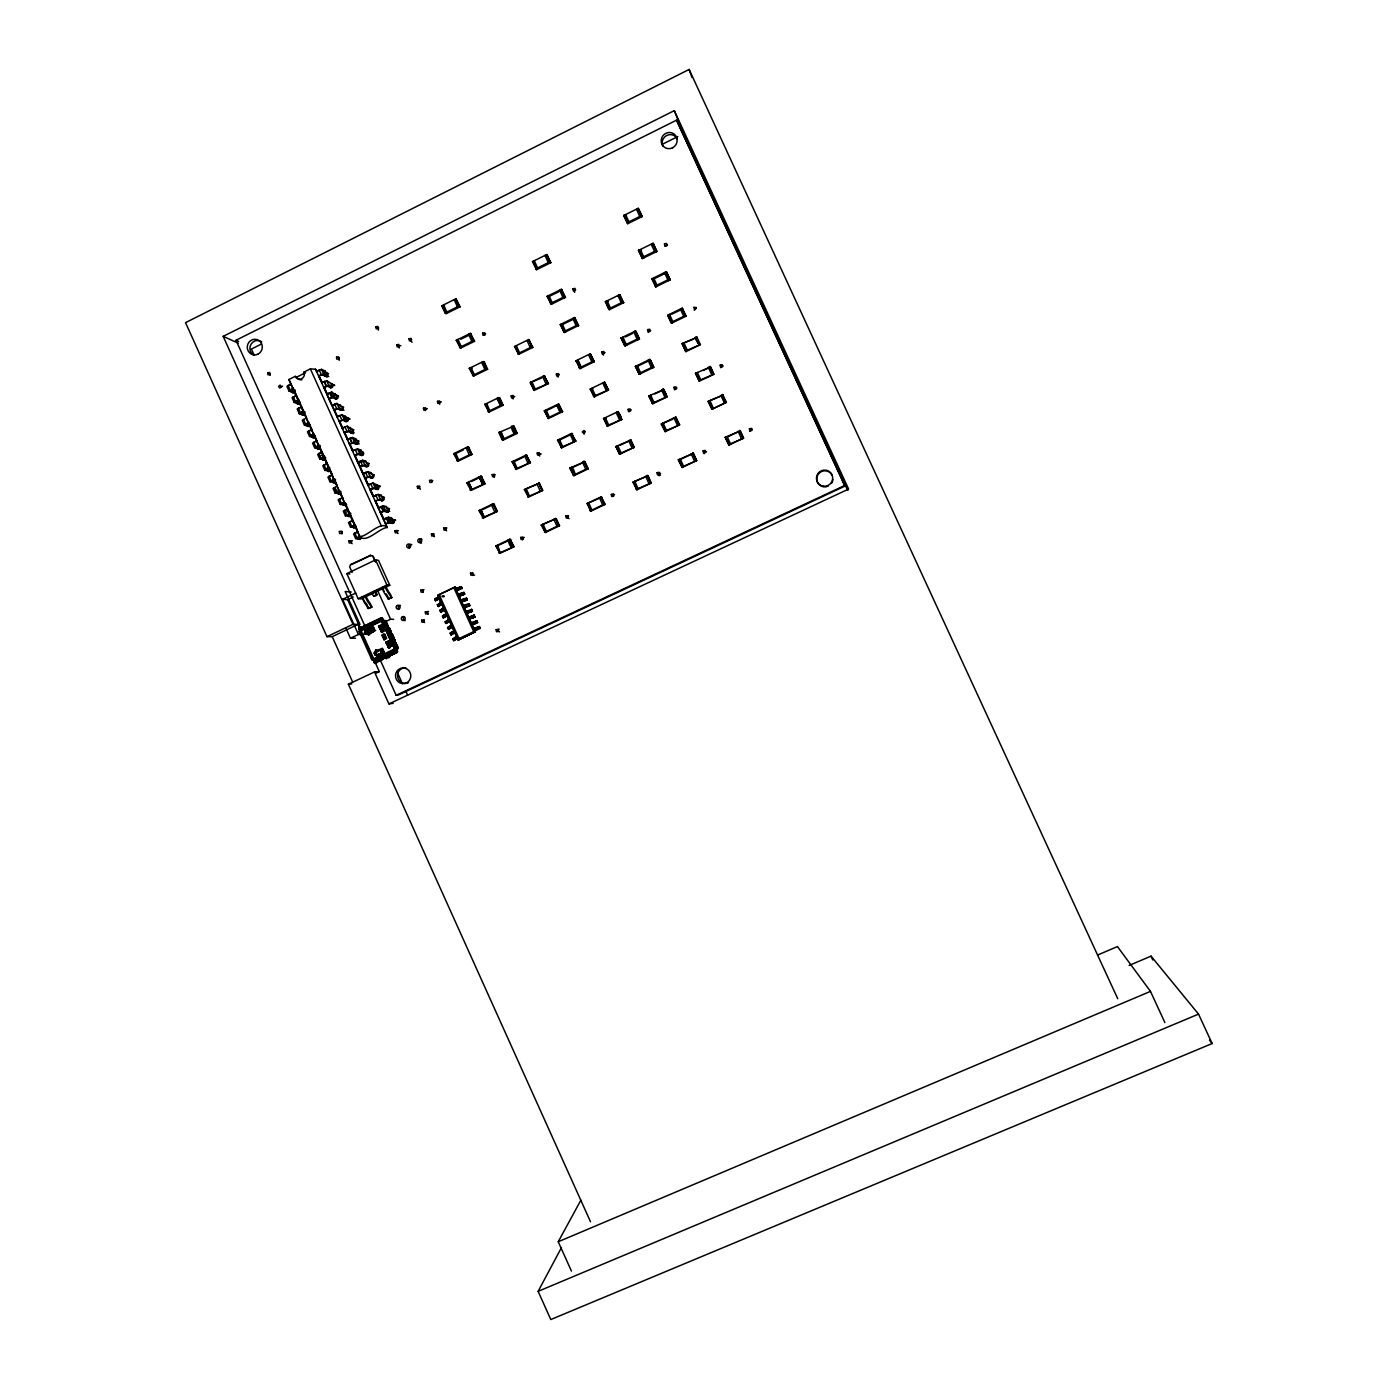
<?xml version="1.0" encoding="UTF-8"?>
<svg xmlns="http://www.w3.org/2000/svg" width="1389" height="1389" viewBox="0 0 1389 1389"><rect width="100%" height="100%" fill="white"/><g stroke="black" fill="none" stroke-linecap="round" stroke-linejoin="round"><path stroke-width="1.5" d="M376.506 662.935L374.075 662.223L375.013 659.827L376.141 663.421L376.193 660.591L375.412 661.529M375.377 660.643L374.422 663.022L375.638 661.164M389.771 655.226L376.923 661.928L375.412 661.668L373.728 658.733L371.367 658.733L373.328 659.063M382.826 657.848L383.659 657.674M382.739 657.483L383.051 659.063L376.923 661.928L383.156 658.334M383.954 625.345C379.423 621.89 384.041 616.212 384.44 622.515M374.943 660.313L371.731 659.532L359.126 631.335L381.263 620.327L384.979 628.002L382.409 629.703L379.892 625.501L378.589 626.109L381.697 632.134L378.589 626.109M383.295 620.952C384.545 617.567 378.016 616.803 381.628 621.126L360.706 630.988L359.595 632.62L361.522 630.849L359.386 626.977L361.956 627.932M374.735 660.782L395.257 651.111L394.563 649.705L372.999 659.619L360.168 630.276M383.451 624.286L384.215 629.095M367.495 629.582C367.356 627.984 364.248 629.721 366.592 629.877M365.706 633.974C368.102 633.141 363.658 633.297 366.661 633.506C372.703 636.7 380.187 622.081 367.095 629.582C353.969 642.603 390.066 623.175 368.849 633.28M376.888 650.677L376.072 652.222L375.742 650.035L377.565 651.684L375.603 650.799L382.513 648.368M382.479 649.184C389.476 656.285 368.901 658.091 375.811 650.677M376.575 654.931L375.047 654.653L377.113 654.549L378.468 656.233L378.607 654.028L379.249 655.868L377.93 656.164L374.891 651.736M385.5 637.603L385.135 638.124M389.632 656.32L388.781 657.639L389.233 656.337M388.625 656.684L389.267 655.504L385.673 657.744M442.188 596.766L443.82 596.471M443.89 596.714L443.473 595.673M396.178 648.698L396.785 650.955L396.403 647.882M374.961 651.771C371.939 654.74 380.378 656.25 377.86 655.469M365.637 631.231L365.099 632.637L366.036 631.196M376.419 660.435L374.249 660.765M374.613 661.563L376.749 660.383M376.923 661.928L383.051 659.063L382.444 657.709L383.086 659.028L377.079 661.841L381.662 659.289M374.127 662.258L375.811 659.792L374.092 659.549L360.775 630.033C363.64 628.852 355.862 627.741 361.105 629.061M396.82 650.625L397.393 652.292L395.934 651.997L375.464 662.605L376.436 661.129M383.989 622.168L384.076 623.296L385.569 621.959M376.87 650.92L375.794 650.677M385.083 620.657L383.59 621.994L384.267 623.887L385.569 623.279C383.156 612.462 392.531 637.325 385.257 622.116M360.845 628.384L359.734 627.741L360.88 630.207L381.367 620.501L381.246 618.695L383.069 619.459M382.253 621.612L381.419 619.268M360.255 629.721C364.335 629.912 356.157 630.155 359.942 626.977L358.987 628.47M270.247 373.901L270.126 375.36M281.359 386.68L280.074 385.1L278.529 386.455L279.814 388.035L282.575 386.125M352.181 572.459L349.681 566.903L350.497 564.594L370.707 555.374L351.261 564.698M484.049 335.148L485.629 333.777M665.157 246.235L667.519 245.089M696.358 308.236L694.708 309.643L693.632 307.282L696.219 307.473L694.309 310.181M365.62 632.898C369.057 637.343 364.647 629.026 365.342 630.45M383.173 619.928L383.885 621.994M436.268 598.208L438.733 596.766L437.674 597.114M358.796 628.262L359.404 626.925M359.352 629.269L360.359 627.134M359.525 629.373L360.584 627.238M359.751 629.477L360.827 627.359M359.109 629.078L361.678 628.401M360.098 629.269L360.949 628.054M361.557 630.849L361.192 628.158M444.81 617.063L446.234 616.178M446.095 616.265L443.247 617.862L442.431 616.056L443.924 615.344M389.406 654.966L388.069 655.591M446.563 620.97L448.3 619.911M370.151 623.366L370.064 624.338M447.848 620.171C445.244 620.952 445.643 625.276 445.296 621.768M373.45 630.953L372.495 631.023L373.085 630.155M382.357 651.563L380.985 651.632L381.767 653.872M447.38 622.758L449.567 621.352M382.409 629.703L382.27 628.193L384.163 628.088L384.44 626.561M442.171 596.089L443.872 596.037M382.201 628.783C387.67 629.686 383.069 621.213 380.117 626.005M448.664 621.977L445.817 623.557M449.151 626.665L450.887 625.623M450.435 625.883L447.588 627.446L448.682 629.252L447.588 627.446M451.251 627.672L448.404 629.234M1129.135 965.442L1151.03 956.136L1198.533 1014.109L1212.146 1043.538L550.791 1319.55L538.133 1291.336L561.364 1247.808M571.435 1271.074L558.239 1241.749L580.845 1200.235M453.127 631.491L450.158 633.141L451.269 634.929L450.158 633.141M452.71 633.853L455.019 632.759L453.96 633.124M456.547 636.77L452.745 638.836L453.838 640.624L452.745 638.836M388.347 626.37L387.027 626.908M456.408 639.079L453.561 640.624M394.806 643.298C397.202 651.701 400.431 648.767 395.483 642.69M376.072 652.222L374.717 653.941L375.638 652.5M374.596 652.136L374.353 653.143M372.981 631.682L371.801 631.752L370.498 629.113M379.075 656.129L378.138 655.903M389.545 657.292L385.326 658.178M365.932 630.12L367.72 634.061M364.734 631.821L364.977 630.814L367.13 634.408M367.911 633.245L366.158 634.078L368.363 634.044M290.787 383.972L286.95 386.42L289.051 391.056L292.801 392.583L294.329 391.837M439.827 605.326L442.119 604.267L453.387 629.148M289.051 391.056L292.871 388.607L290.822 390.396L295.163 392.323M294.399 396.525L296.447 395.518L292.072 397.74L294.155 402.376L297.888 403.834L299.416 403.088L295.944 401.716L297.993 399.945L294.155 402.376M442.397 611.021L443.959 610.309M444.167 614.928L446.182 613.851M298.965 408.401L301.569 406.855L297.177 409.078L299.277 413.714L302.958 415.103L304.504 414.339L301.048 413.037L303.115 411.283L299.277 413.714M375.551 651.441C378.207 657.692 375.047 655.591 375.238 654.219M375.325 655.295L376.367 654.913M306.153 418.002L302.298 420.416L304.399 425.051L308.063 426.371L309.591 425.624L306.17 424.374L308.254 422.638L304.399 425.051M309.209 431.076L311.813 429.531L307.42 431.753L309.521 436.389L313.15 437.639L314.678 436.893L311.292 435.712L313.376 433.993L309.521 436.389M316.935 440.886L312.542 443.091L314.643 447.727L318.237 448.907L319.765 448.161L316.414 447.05L318.515 445.348L314.643 447.727M374.908 652.882L374.995 653.681M473.718 631.63L453.925 587.912L454.863 587.078L475.194 631.96L458.023 640.016L437.726 595.204L454.863 587.078L475.455 631.96L473.718 631.63L458.995 638.541L458.301 640.016L475.351 631.63L458.301 640.016L457.641 638.558M452.727 633.835L454.272 633.106M321.536 452.05L317.664 454.429L319.765 459.064L324.87 459.429L321.536 458.387L323.637 456.703L319.765 459.064M319.435 453.752L322.057 452.224M454.498 637.742L455.592 637.1M325.148 464.586L327.196 463.579L322.786 465.766L324.887 470.42L329.957 470.715L326.658 469.742L328.776 468.076L324.887 470.42M339.35 357.824L339.124 360.376M378.555 327.578L378.329 330.131M411.63 339.506L410.797 340.722L412.099 342.302M330.269 475.923L332.318 474.934L327.926 477.122L330.026 481.775L335.062 481.983L331.797 481.08L333.916 479.448L330.026 481.775M342.18 531.466L341.954 533.984M419.825 486.463L419.009 487.678L420.311 489.275M336.937 486.15L333.047 488.477L335.148 493.13L340.149 493.286L336.919 492.435L339.558 490.942L343.205 498.79M433.906 533.914L433.073 535.13L434.375 536.727M334.818 487.782L337.51 491.949M472.816 572.876L472.59 575.428L474.604 575.063M424.114 619.754L423.28 620.952L424.583 622.55M335.148 493.13L339.038 490.821M660.452 475.073L659.115 475.698L657.761 474.083L659.376 472.711L660.591 473.562M339.94 499.137L342.579 497.661L338.169 499.832L340.288 504.485L345.253 504.572M340.288 504.485L344.177 502.193L342.041 503.79L346.746 504.693M345.08 510.51L347.719 509.034L343.309 511.204L345.41 515.857L350.358 515.875L347.181 515.163L349.334 513.565L345.41 515.857M350.219 521.865L352.858 520.406L348.448 522.577L350.549 527.23L355.462 527.16L352.32 526.535L354.473 524.955L350.549 527.23M357.511 531.692L353.587 533.966L355.688 538.619L359.039 539.227L360.584 538.481L288.895 379.51L295.267 376.367A4.983 4.809 -80.3 0 0 301.639 378.711A4.983 4.809 -80.3 0 0 303.983 372.061L310.355 368.901L315.529 369.214L317.005 371.974M355.358 533.254L358.015 531.796M383.59 621.994L385.812 620.779M355.688 538.619L359.629 536.362L357.459 537.908L360.584 538.481M435.799 598.485L436.875 598.103M436.754 600.204L439.532 598.572L435.521 600.795L434.722 599.006L436.163 598.294M458.995 638.541L439.237 594.857C435.174 595.655 444.879 603.972 437.292 604.684L438.386 606.489L441.32 604.632M439.48 605.812L438.091 606.472M442.119 611.455L440.678 612.167L439.862 610.379L443.595 608.156M370.689 628.679L372.894 631.023M444.706 617.15L443.247 617.862M446.494 621.039L445.018 621.751M359.161 631.11L360.341 630.172M359.23 631.821L360.706 630.988M451.321 627.62L449.567 628.696M396.421 650.139L396.039 647.083M396.768 650.92L395.431 650.503M454.776 640.051L456.807 638.853M438.455 604.128L441.303 602.461M371.731 659.532L372.86 658.907M371.853 659.758L373.294 658.89M372.669 660.209L373.658 659.706M397.671 648.732L395.726 642.673M389.441 643.784L391.542 642.933M443.907 610.344L440.678 612.167M359.404 630.762L361.157 630.05M445.661 614.251L442.431 616.056M381.541 619.303L384.111 621.543M389.788 655.539L397.549 651.545L375.707 661.911M452.849 631.474L451.251 632.637M1117.728 998.708L689.135 69.45L185.553 322.647L326.971 636.666L332.214 636.648L358.015 624.408L361.053 631.127M351.261 592.044L345.167 591.54L360.011 624.46L353.014 624.303L223.178 336.364L674.29 110.651L848.61 489.067L388.92 703.91L374.509 671.946L348.396 684.221L590.499 1221.764M365.029 626.265L235.991 340.253L676.53 120.166L844.963 486.098L398.192 695.056L396.16 695.299L380.152 659.792M261.097 344.229L251.409 349.056L254.065 354.959M662.345 144.265L677.849 136.539M368.137 624.303L373.103 622.029M373.12 623.557L372.512 622.22L382.374 618.261L374.665 622.029M295.267 376.367L296.812 377.044L305.493 372.738L303.983 372.061M623.765 215.469L638.246 208.298L638.836 209.322L642.169 216.562L627.706 223.698L623.765 215.469L627.706 223.698M441.754 305.788L443.126 306.257L446.39 313.41L445.018 312.959L441.754 305.788L455.87 298.809L460.141 306.761L446.06 313.723L442.31 305.649M532.473 261.601L546.762 254.534L550.86 262.643L536.605 269.692L532.473 261.601L533.307 262.486M624.39 216.458L626.196 215.573M442.813 306.552L444.567 305.684M545.703 256.218L547.561 255.437M324.227 373.294L325.755 372.53L325.078 371.019L321.519 369.335L316.466 371.28L319.036 370.498M289.294 385.204L291.325 384.197M323.533 371.766L325.078 371.019M627.081 222.726L641.579 215.573L642.169 216.562M445.018 312.959L459.134 305.979M625.64 214.687L628.974 221.945L628.088 223.369L624.286 215.347L624.772 216.128M639.756 216.458L641.649 216.684L637.864 208.645L638.315 209.426M445.574 312.82L446.893 312.178L443.629 305.007M457.363 306.865L460.141 306.761M328.794 376.645L323.62 373.988L318.567 375.915L322.3 374.856L325.634 376.384L327.162 375.62L326.484 374.11M535.772 268.824L550.061 261.757L550.86 262.643M548.273 262.643L549.697 262.087L546.398 254.864L550.322 262.764M334.68 385.534L326.658 380.708L321.606 382.635L325.339 381.576M332.266 386.923L328.759 385.343L323.706 387.288L327.439 386.211L330.738 387.67L332.266 386.923L331.589 385.395M387.045 626.109L388.017 625.501L386.663 626.109M335.964 395.101L331.797 392.045L326.745 394.007L332.127 405.449M327.266 394.216L330.478 392.913L332.579 397.549L335.843 398.956L337.371 398.192L336.694 396.681M335.287 393.573L333.742 394.337L334.436 395.848M337.371 398.192L333.898 396.698L328.846 398.643L337.405 416.44M329.367 398.869L332.579 397.549M302.281 413.575L303.809 412.828M456.234 340.305L470.367 333.36L474.621 341.243L460.523 348.17L456.234 340.305L457.589 340.704M638.523 250.402L653.038 243.266L653.594 244.204L656.928 251.461L642.447 258.562L638.523 250.402L642.447 258.562M470.802 334.211L468.597 334.228L471.878 341.416M547.092 296.343L561.416 289.294L565.479 297.333L551.19 304.347L547.092 296.343L547.908 297.142M651.788 245.089L653.594 244.204M460.783 339.263L471.357 334.072M548.256 296.829L558.621 291.881M562.18 290.11L560.392 290.995M341.086 406.387L336.937 403.4L331.884 405.362L335.6 404.268M338.847 405.623L340.392 404.859M641.857 257.66L656.372 250.541L656.928 251.461M459.516 347.493L473.649 340.548M550.391 303.566L564.715 296.534L565.479 297.333M653.09 244.325L656.424 251.583L655.122 252.347M344.003 410.276L339.038 408.053L333.985 410.015L337.701 408.904L340.947 410.241L342.475 409.477L341.798 407.967L340.253 408.713L340.947 410.241M552.978 303.462L550.929 303.427L547.631 296.204M563.691 298.201L564.958 297.454L561.052 289.607L564.351 296.829M308.914 424.096L307.368 424.86L308.063 426.371M349.889 419.165L342.059 414.755L337.023 416.735L340.739 415.606M343.951 416.908L345.496 416.144M347.597 420.78L344.177 419.409L339.124 421.388L342.84 420.259L346.052 421.527L347.597 420.78L346.903 419.252M344.646 418.419L346.191 417.672M351.295 428.958L347.215 426.128L342.163 428.107L344.715 427.291M623.713 302.68L623.071 301.899L608.642 308.948L605.326 301.691L619.754 294.642L623.713 302.68L609.302 309.73L606.819 304.295M651.806 278.79L666.321 271.688L666.859 272.557L670.192 279.814L655.695 286.898L651.806 278.79L652.361 279.64L665.053 273.442M487.608 369.266L486.324 368.936L483.059 361.73L484.344 362.095L487.608 369.266L473.493 376.159L469.239 368.363L483.389 361.453L487.07 369.422M609.302 309.73L605.847 301.569L607.115 300.823L610.448 308.063M514.486 346.503L528.723 339.541L532.855 347.424L518.635 354.369L514.486 346.503L515.371 347.181M560.236 324.557L574.56 317.543L578.605 325.512L564.299 332.509L560.236 324.557L561 325.286M607.722 301.517L605.847 301.569M619.754 294.642L618.522 296.239L620.379 295.44M349.073 428.194L350.601 427.447M470.229 368.988L472 368.137M484.344 362.095L482.573 362.963M607.792 301.604L605.326 301.691M527.698 341.017L529.574 340.236M562.788 324.418L575.306 318.307M354.143 432.691L349.316 430.781L344.264 432.76L347.979 431.614L351.157 432.812L352.702 432.066L352.007 430.538M395.171 644.097L396.143 643.506L394.528 644.097M396.976 648.09C399.91 646.371 393.608 649.722 394.389 646.302L395.691 645.694L398.313 648.298M390.969 654.202L395.657 651.91M452.154 634.391L450.974 634.929M655.139 286.065L669.672 278.963L670.192 279.814M472.52 375.551L486.671 368.641M667.849 279.849L669.272 279.276L668.387 280.7M517.767 353.709L532.022 346.746L532.855 347.424M563.535 331.78L577.876 324.783L578.605 325.512M576.088 325.668L578.084 325.651L576.817 326.398M562.111 323.759L565.41 330.999L564.073 331.658L566.087 331.641M354.855 441.007L356.4 440.261L355.723 438.733L352.355 437.5L347.302 439.48L351.018 438.334M321.241 455.557L322.786 454.811M354.178 439.497L355.723 438.733M359.213 443.907L354.455 442.153L349.42 444.133L353.119 442.987L356.261 444.115L357.806 443.369L357.129 441.841L355.584 442.587L356.261 444.115M359.786 453.3A1.997 1.945 -82.4 0 0 362.216 455.401A1.997 1.945 -82.4 0 0 363.31 452.31A1.997 1.945 -82.4 0 0 360.133 452.328L361.522 451.564L360.827 450.036L357.494 448.873L352.459 450.852L356.157 449.706M359.282 450.783L360.827 450.036M327.023 468.353L328.551 467.607M362.928 454.672L359.595 453.526L354.56 455.523L358.258 454.359L361.383 455.418L362.928 454.672L362.234 453.144M365.949 461.339L362.633 460.245L357.598 462.242L365.949 461.339L366.627 462.867M621.091 338.031L635.554 330.999L636.145 331.728L639.478 338.968L625.05 345.965L621.091 338.031L625.05 345.965M686.044 316.206L682.207 308.15L667.658 315.216L670.991 322.508L685.558 315.442L686.044 316.206L671.512 323.255L668.161 315.095L671.911 322.942M503.148 405.241L501.898 404.963L498.616 397.775L499.884 398.053L503.148 405.241L488.997 412.099L484.778 404.373L498.964 397.497L502.61 405.397M544.019 375.968L548.464 383.503L534.227 390.413L530.094 382.617L544.366 375.69L547.943 383.659L544.019 375.968L542.682 376.61L545.877 383.781M626.838 345.097L624.946 345.149L621.612 337.892L622.966 337.232L626.231 344.403M637.673 339.854L638.957 339.107L635.172 331.294L633.749 331.884L637.065 339.142M534.227 390.413L530.65 382.461L531.97 381.819L535.182 388.972M486.081 404.65L489.345 411.821L485.334 404.216L487.4 404.008M499.328 398.209L498.009 398.851L499.884 398.053M575.931 360.775L590.29 353.796L594.301 361.696L579.96 368.658L575.931 360.775L576.661 361.435M621.734 338.725L623.453 337.77M625.328 336.989L632.551 333.482M636.145 331.728L634.339 332.596M668.178 315.98L669.932 315.025M671.807 314.227L682.693 308.931M484.778 404.373L487.504 404.06M543.307 377.096L544.644 376.436M541.623 378.034L530.65 382.461M543.394 377.166L545.183 376.297M368.033 465.975L364.751 464.898L359.716 466.912L363.414 465.732L366.488 466.721L368.033 465.975L367.356 464.447M488.06 411.578L502.245 404.685M624.425 345.288L638.871 338.274L639.478 338.968M533.393 389.823L548.464 383.503M579.23 368.016L593.607 361.053L594.301 361.696M581.106 367.217L577.72 359.907L581.106 367.217L580.342 368.363L577.859 362.946M591.297 356.417L593.78 361.852L591.888 361.991L588.571 354.751M371.748 474.17L371.054 472.659L367.79 471.618L363.241 473.788M369.509 473.406L371.054 472.659M373.155 477.295L369.891 476.288L364.856 478.302L368.554 477.104L371.61 478.042L373.155 477.295L372.46 475.767M376.714 661.025L381.159 658.976M380.378 486.515L372.947 483.007L367.911 485.021L371.592 483.823M375.325 486.237L376.87 485.49M378.277 488.598L375.047 487.678L370.012 489.692L373.71 488.494L376.732 489.345L378.277 488.598L377.582 487.088M453.665 453.682L467.763 446.859L472 454.481L457.936 461.27L453.665 453.682L454.672 454.099M635.415 366.401L649.896 359.386L653.785 367.304L639.322 374.283L635.415 366.401L639.322 374.283M696.618 336.624L700.421 344.611L685.871 351.643L682.051 343.673L697.087 337.336C690.871 333.777 706.376 355.914 694.847 337.579M466.878 448.109L468.197 447.466M503.408 439.914L502.158 439.705L498.877 432.5L513.965 426.145L517.246 433.333L503.078 440.174M641.128 373.415L639.253 373.519L635.936 366.245L637.291 365.585L640.537 372.79M456.425 453.248L463.475 449.845M466.982 448.143L468.753 447.293L472 454.481M544.28 410.814L558.569 403.921L562.632 411.682L548.377 418.558L544.28 410.814L545.078 411.352M686.27 351.348L682.555 343.534L684.36 343.5M590.169 389.076L604.562 382.114L608.538 389.962L594.179 396.889L590.169 389.076L592.599 388.729M637.811 366.158L650.451 360.046L653.785 367.304M682.051 343.673L693.441 339.107M498.877 432.5L501.568 432.135L499.432 432.344L502.714 439.549L504.033 438.907L500.752 431.701L504.033 438.907M513.965 426.145L512.194 426.996L513.426 426.301L516.014 433.125L517.246 433.333M546.867 410.484L557.475 405.258M590.881 389.649L592.669 388.781M381.992 496.828L381.315 495.3L378.103 494.415L373.068 496.446L375.603 495.578M346.729 511.985L348.274 511.239M379.77 496.047L381.315 495.3M456.912 460.853L471.027 454.047M685.385 350.966L700.421 344.611M502.158 439.705L516.361 432.847M638.732 373.658L653.229 366.661M685.906 350.809L687.26 350.15L683.926 342.875M383.399 499.936L380.204 499.085L375.186 501.116L378.867 499.884L381.853 500.682L383.399 499.936L382.722 498.408M514.677 433.767C508.565 415.38 512.003 436.476 516.014 433.125M547.561 418.054L561.868 411.144L558.569 403.921M593.485 396.316L608.538 389.962M651.979 368.172L653.264 367.46L649.896 359.386M608.017 390.101L606.142 390.309L602.826 383.051M386.437 506.62L383.26 505.804L378.225 507.853L386.437 506.62L387.114 508.148M388.538 511.256L385.361 510.475L380.343 512.524L384.006 511.274L386.975 512.003L388.538 511.256L387.844 509.746L386.298 510.492L386.975 512.003M354.768 525.65L353.24 526.379L353.917 527.907M391.559 517.958L388.416 517.212L383.381 519.26L391.559 517.958L392.254 519.486L395.639 520.267A1.997 1.945 -85.7 0 0 393.677 520.042M466.791 482.886L480.924 476.097L485.143 483.65L471.045 490.421L466.791 482.886L467.78 483.25M695.524 373.311L710.543 366.939L713.894 374.231L699.309 381.211L695.524 373.311L699.309 381.211M390.691 520.233L392.254 519.486M468.11 482.99L469.534 482.4M480.004 477.278L481.323 476.635L484.587 483.823L481.323 476.635M512.09 461.808L526.309 454.967L530.442 462.589L516.239 469.413L512.09 461.808L513.322 461.947M648.802 395.952L663.855 389.562L667.171 396.82L652.708 403.765L648.802 395.952L652.708 403.765M699.379 380.464L696.028 373.172L697.382 372.512L700.733 379.805M710.039 367.078L708.338 367.252L711.637 374.474M471.305 481.549L481.879 476.462M526.622 455.557L524.625 455.87L527.907 463.075M557.545 440.209L571.851 433.316L574.786 440.834L571.487 433.594L575.897 441.025L561.607 447.883L557.545 440.209L558.326 440.66M603.503 418.54L617.914 411.613L621.873 419.391L607.479 426.284L603.503 418.54L605.969 418.193M649.375 396.525L651.181 395.639M654.809 393.903L663.855 389.562M703.251 370.446L710.543 366.939M512.975 462.207L523.601 457.103M527.16 455.384L525.389 456.252M570.81 434.653L572.077 433.958M607.479 426.284L604.024 418.384L605.378 417.724L608.625 424.93M617.532 411.891C623.557 429.93 621.716 410.276 616.178 412.533L619.494 419.791M393.66 522.594L390.517 521.882L385.5 523.931L389.163 522.681L392.115 523.34L393.66 522.594L392.965 521.066M560.097 439.809L572.598 433.802M618.556 412.151L616.751 413.002M359.873 536.64C367.2 536.658 381.333 520.111 387.34 527.507C379.77 527.646 366.436 543.689 359.873 536.64L288.895 379.51M382.097 618.001L374.006 621.647L374.596 622.984M470.055 490.074L485.143 483.65M652.136 403.227L667.171 396.82M698.858 380.603L713.894 374.231M515.371 469.013L530.442 462.589M664.827 397.132C670.974 398.313 656.059 378.919 666.251 396.542M560.843 447.432L575.897 441.025M606.819 425.798L621.873 419.391M346.833 573.64L375.586 559.889L378.502 560.323L389.788 585.29L361.157 598.919L358.154 598.711L346.833 573.64L349.924 573.987M492.817 504.085L494.085 504.138L497.349 511.326L483.233 518.062L479.014 510.596L493.147 503.825L496.811 511.499L492.817 504.085L491.376 504.676L494.658 511.881M480.889 509.78L484.153 516.986L480.889 509.78L479.552 510.423L483.563 517.837M661.268 423.992L675.801 417.03L679.638 424.826L665.14 431.753L661.268 423.992L672.675 419.287M722.662 394.441L726.412 402.306L711.81 409.286L708.043 401.438L723.061 395.014M480.299 510.648L490.56 505.822M492.21 504.954L494.085 504.138M524.365 489.588L539.418 483.146L542.7 490.352L528.497 497.14L524.365 489.588L539.418 483.146M569.872 468.076L584.925 461.634L588.224 468.857L573.917 475.698L569.872 468.076L573.917 475.698M665.539 431.475L661.789 423.819L663.143 423.176L666.477 430.451M676.304 417.551L673.978 417.915L677.381 425.242M574.282 475.437L570.41 467.902C574.317 464.551 577.824 485.664 571.678 467.225M587.703 469.031L583.849 461.478L582.495 462.12L585.724 469.326M661.789 423.819L663.629 423.628M721.238 395.9L708.043 401.438M615.917 446.494L630.953 440.053L634.269 447.31L619.859 454.186L615.917 446.494L619.234 453.752L621.664 453.335M570.636 468.475L584.925 461.634M616.56 446.945L618.348 446.077M620.154 445.227L630.953 440.053M442.692 608.573L439.862 610.379M482.278 517.802L497.349 511.326M527.646 496.811L542.7 490.352M664.602 431.267L679.638 424.826M573.188 475.316L587.512 468.475L584.213 461.217M711.897 408.574L713.633 408.401M725.909 402.463L722.245 394.719L725.909 402.463L724.589 403.175M619.234 453.752L634.269 447.31M617.775 445.678L621.091 452.936L619.754 453.595L616.438 446.338L620.241 453.925M631.856 447.727L633.749 447.484L632.464 448.178M362.564 634.478L358.414 634.478L342.579 599.336L355.792 593.034M342.579 599.336L347.632 599.666L353.24 596.992M374.075 621.63L381.871 617.914M358.154 598.711L386.923 585.012L389.788 585.29M361.939 597.426L365.654 596.037L368.988 601.802A3.959 0.955 63.9 0 1 371.019 605.031L371.939 607.045L368.241 608.451L365.567 604.25A4.427 1.059 63.8 0 1 363.64 601.177L361.939 597.426L365.654 596.037M371.939 592.669L375.655 591.28L377.183 594.648C373.207 599.301 369.405 590.863 375.655 591.28M381.958 587.894L385.656 586.505L388.972 592.287A3.976 0.903 63.9 0 1 390.986 595.534L391.906 597.565L388.208 598.972L385.586 594.735A4.445 1.024 63.9 0 1 383.659 591.645L381.958 587.894L385.656 586.505M373.467 596.037L377.183 594.648M495.769 545.964L509.937 539.227L514.104 546.641L499.953 553.36L495.769 545.964L497.036 545.929M725.249 437.309L740.25 430.85L743.601 438.143L728.982 445.088L725.249 437.309L728.982 445.088M496.689 546.172L510.839 539.453M541.206 525.059L556.26 518.548L559.541 525.771L545.321 532.525L541.206 525.059L554.402 519.364M678.388 459.759L693.406 453.283L696.74 460.558L682.207 467.451L678.388 459.759L682.207 467.451M586.818 503.651L601.177 496.828L605.153 504.381L590.829 511.187L587.53 503.964M692.885 453.439L696.236 460.731L692.885 453.439L691.583 454.134M725.631 437.778L740.25 430.85M632.933 482.174L647.951 475.68L651.285 482.938L636.857 489.779L632.933 482.174L646.163 476.531M678.891 460.176L693.406 453.283M601.854 497.158L587.339 503.46L590.829 511.187M368.241 608.451L371.939 607.045M388.208 598.972L391.906 597.565M499.05 553.169L514.104 546.641M511.447 547.283C505.353 528.74 509.103 550.166 512.871 546.676L513.565 546.832M544.505 532.282L558.777 525.511M681.721 467.051L696.74 460.558M728.6 444.619L743.601 438.143M556.989 526.362L559.541 525.771M590.117 510.892L604.493 504.085M729.103 444.463L730.805 444.22M741.761 439.011L743.098 438.316L739.747 431.007M636.249 489.432L651.285 482.938M326.971 636.666L353.014 624.303M636.77 489.258L638.662 488.928M648.281 477.66L650.764 483.112L649.479 483.789M390.882 654.393L395.587 652.136M456.408 638.905L457.606 638.471L456.547 638.836M380.881 617.879L360.185 627.897L347.632 599.666M362.963 626.873L367.547 624.703M360.202 628.297L380.69 618.591M360.324 628.8L380.812 619.095M375.447 621.647L381.037 619.008M381.176 619.893L360.689 629.616L381.055 619.39M360.341 629.373L381.003 619.685M383.572 621.595L384.875 620.987M372.894 627.064L366.175 629.877M346.069 628.488L350.462 638.246L358.414 634.478M373.554 627.307L365.706 631.266L367.13 634.565M383.017 622.828L390.587 619.251L393.66 619.338M365.967 631.248L372.86 627.88M383.954 622.793L385.257 622.168M455.887 588.762L459.759 587.252L457.988 587.721M366.123 631.491L370.655 629.339M459.967 587.148L461.339 586.662L462.155 588.467L457.745 590.065L458.665 589.561M366.279 631.752L370.811 629.616M461.339 586.662L459.516 587.512M366.331 632.064L370.95 629.912L372.321 631.214M378.989 626.126L380.291 625.501L382.93 631.561M366.488 632.29L371.019 630.155M366.644 632.551L371.158 630.415M380.204 626.179L383.364 624.911M365.29 633.558L371.748 630.78M383.468 625.067L379.353 626.925M380.482 626.821L383.538 625.363M457.693 589.926L456.408 590.516L457.623 590.117M380.569 626.995L383.624 625.554M383.729 625.727L380.673 627.168L383.833 625.883M385.638 626.977L386.941 626.352L385.482 623.105L384.163 623.73L386.524 630.068L387.826 629.46L386.576 625.554L385.274 626.179L386.246 629.269M459.776 593.884L458.179 594.44L463.909 592.356L464.725 594.145L463.266 594.839M395.153 640.451L393.643 641.058L395.743 645.868L394.441 646.475L392.965 643.211L394.285 642.603L392.358 639.496L391.056 640.121L393.33 644.027L394.65 643.402C394.754 635.033 378.815 647.916 390.969 640.937L385.656 629.095L380.933 631.318L387.462 628.644L382.565 630.745M387.913 628.332C390.135 625.797 390.83 632.637 389.215 627.724M381.298 632.134L387.826 629.46M388.416 629.46L389.91 628.835M389.215 631.231C390.882 629.078 392.827 633.384 390.083 633.158M383.781 634.513C379.145 632.481 389.615 645.937 382.791 634.86M382.201 635.259L384.701 634.096L386.732 638.575M390.882 631.422L389.58 632.047L391.837 637.047C393.504 634.877 395.448 639.2 392.705 638.957M384.458 635.311L382.27 636.04L383.399 635.624M389.719 632.36L391.073 631.422M382.565 636.075L385.066 634.895M465.141 598.537L466.496 598.051L467.312 599.857L466.2 600.378M390.517 634.131C392.184 631.978 394.129 636.284 391.385 636.058M390.882 634.947L392.375 634.322M391.021 635.259L392.531 634.634M443.647 610.309L444.411 609.945M385.135 638.28L383.555 638.905L384.701 638.489M462.797 601.524L461.582 601.941L465.801 600.413M382.131 635.12L383.92 639.721L385.5 639.096M393.504 637.221L392.202 637.846L393.139 639.947C394.806 637.794 396.75 642.1 394.007 641.857M391.194 654.236L395.084 652.396M392.34 638.159L393.695 637.221M385.847 642.187L388.937 648.194L385.847 642.187L392.358 639.496M386.229 642.187L390.604 640.121M464.447 605.344L463.353 605.847L466.322 604.944M464.985 605.118L469.083 603.746L469.881 605.552L468.597 606.16M392.722 640.312L387.826 642.413M389.632 647.083L392.705 645.642L391.194 642.222L388.555 643.315L390.257 647.587L388.555 648.212M393.504 640.746L394.997 640.138M446.216 616.004L446.98 615.64M468.527 606.038L469.881 605.552M388 641.596C387.236 654.618 392.861 636.544 394.615 649.878L374.04 659.376L375.568 661.164M377.166 651.701L382.878 649.184M389.198 646.093L392.34 644.826M392.514 645.121L388.191 647.396L392.618 645.451M447.987 619.911L448.751 619.563M470.298 609.945L471.652 609.441L472.468 611.247L471.01 611.924M471.652 609.441L470.02 610.205M376.87 655.209L381.767 652.986M376.992 655.504L380.013 654.08M377.131 656.007L380.256 654.584M394.719 646.892L397.202 647.5M472.468 611.247L469.847 612.393M395.084 647.708L396.403 647.083M377.357 656.303L380.378 654.879M395.066 647.413L396.698 647.187M377.443 656.563L380.464 655.157M395.431 648.212L397.063 647.986M395.761 648.594L397.567 648.298M374.405 660.192L394.893 650.295L395.934 651.997M374.717 660.47L395.24 650.816C397.532 653.42 397.671 648.368 395.587 650.139M391.837 652.952L395.57 651.198M375.082 661.286L395.605 651.615M450.574 625.623L451.338 625.258M472.086 618.192L475.055 616.942L474.239 615.153L468.805 617.289M474.239 615.153L470.194 616.681M389.51 656.007L397.393 652.292L389.615 655.973L388.972 654.636L389.51 656.007L388.972 654.636M451.39 627.411L452.154 627.064M470.367 618.73L469.621 619.077M475.055 616.942L473.059 617.845M472.138 622.637L471.392 622.984M476.826 620.848L472.503 622.48L476.826 620.848L477.642 622.637L476.271 623.14M476.34 623.244L472.208 624.79M375.62 673.352L379.319 671.616L373.311 658.299M478.042 627.047L479.413 626.543L480.212 628.349L479.101 628.87M475.542 630.155L474.795 630.502M377.079 661.841L383.086 659.028L382.444 657.674L383.051 659.063M396.16 695.299L844.772 485.456M465.211 598.659L462.033 599.701L464.985 598.607M468.076 606.385L464.169 607.653L465.263 607.132M467.537 613L469.013 612.375M470.124 618.713L471.947 617.983M475.298 630.137L477.122 629.408M368.068 625.154L363.206 626.995M383.92 639.721L384.961 639.322M470.263 618.643L473.302 617.619M474.621 628.262L478.111 627.151M372.877 623.019C376.402 622.376 371.037 621.508 374.058 622.116M456.703 588.207L455.835 588.658M462.502 601.506L466.027 600.465M377.148 661.581L383.156 658.89M476.132 623.21L473.128 624.356M465.315 607.253L468.197 606.177M467.225 610.969L465.94 611.559L469.499 610.431M467.034 613.365L470.958 611.802M463.093 594.926L461.391 595.221L463.162 594.735M478.406 629.182L475.906 629.998M1097.57 955.059L1117.451 946.569L1150.474 991.381L1164.885 1022.564M467.451 604.371L465.61 604.875M457.05 588.068L458.856 587.755M460.21 595.829L461.252 595.256M558.239 1241.749L1150.474 991.381M538.133 1291.336L1198.533 1014.109M478.528 628.991L477.347 629.582M459.446 594.006L460.783 593.363M462.277 592.964L461.044 593.572M460.263 595.794L461.981 595.343M477.66 627.22L476.219 627.637M460.454 589.092L459.394 589.648M467.572 610.986L468.544 610.483M380.655 626.317L382.913 629.721M373.693 622.758L373.294 622.741M476.653 627.741L473.979 628.696M383.833 635.415L385.031 635.537M378.016 655.469L377.113 654.549M365.307 472.781L366.453 472.451M575.619 289.589L574.282 290.249L574.629 292.332M559.072 374.388L557.736 375.047L558.083 377.113M585.047 431.441L583.831 430.59L582.234 431.979L584.318 433.437L585.047 431.441L583.519 432.83L584.127 434.167M432.76 480.455L431.319 482.556M495.161 474.673L493.842 475.298L494.206 477.365M398.296 530.615L396.75 531.952L398.053 533.55M352.407 540.772L350.861 542.109L352.146 543.689M446.859 527.942L445.279 529.278L446.598 530.876M568.57 515.84L566.972 517.212L569.039 518.67M423.992 589.752L422.69 590.36L423.037 592.409M428.507 611.403L426.961 612.74L428.263 614.337M499.085 629.095L497.522 630.432L499.571 631.908M388.92 703.91L393.191 703.338M348.396 684.221L351.764 683.926M374.509 671.946L379.319 671.616M374.127 658.716L394.25 649.062L394.927 650.521M389.354 656.007L388.243 654.896M388.416 656.823L389.701 656.563M367.963 634.044L368.918 634.912L368.953 633.523M383.503 634.513L385.066 635.207L383.572 635.415M377.721 655.434L379.232 655.4M386.107 658.733L386.507 658.716M381.003 652.205L381.958 652.118M381.61 653.629L381.437 652.274L382.86 652.066M380.951 652.014L382.739 651.545M383.538 651.528L378.468 654.601M375.447 650.851L377.2 650.885M375.707 651.406L377.304 651.128M381.35 651.215L382.34 651.163M375.603 650.121L376.749 650.069M396.959 648.906L396.039 648.837M396.594 648.09L395.396 647.795M393.313 646.145L391.142 640.121M385.986 638.68L384.805 635.207M350.462 638.246L355.445 638.211M368.328 634.86L369.665 634.408M383.208 634.599L384.666 634.721L383.833 634.495M371.939 631.873L373.103 631.926M371.801 631.752L371.974 631.075M371.297 627.081L373.502 631.127M360.272 629.043L361.505 629.061M361.8 628.401L360.567 629.095M365.811 629.061L367.13 628.783M389.771 628.523L388.26 629.148L388.764 630.259M480.212 628.349L479.413 626.543M383.347 624.06L386.611 630.085M374.37 622.498L372.947 621.942L373.519 623.366M477.642 622.637L476.549 620.831M437.292 604.684L438.386 606.489M469.083 603.746L469.621 605.517M435.521 600.795L434.722 599.006M467.312 599.857L466.496 598.051M464.725 594.145L463.909 592.356M462.155 588.467L461.061 586.627M382.531 629.755L382.513 628.141M372.964 556.225L375.464 561.781L372.964 556.225L369.96 555.27M500.3 553.135L497.644 545.148M439.809 595.638L438.021 595.221L455.141 587.113L455.644 588.155M386.298 510.492L389.736 511.343M374.908 661.268L376.297 661.65M374.11 661.32L376.228 661.911M374.023 661.789L376.662 662.466M374.006 661.98L376.593 662.709M374.388 662.588L376.402 663.143M374.388 662.935L376.228 663.386M479.014 510.596L479.969 510.892M361.453 629.859L360.567 629.495M542.387 525.077L545.321 532.525M543.082 524.243L546.381 531.466L545.669 532.282L543.203 526.882M471.375 490.161L467.346 482.712M553.777 519.156L557.076 526.396M555.739 518.739L558.413 525.754M650.66 330.547L649.167 330.426L648.437 332.44M722.975 365.828L721.481 365.706L720.752 367.72M605.066 352.667L603 353.066L603.364 355.15M676.964 387.93L675.471 387.826L674.741 389.823M752.126 429.27L750.633 429.149L749.886 431.163M631.248 409.894L629.773 409.772L629.043 411.769M400.883 345.618L398.869 346L399.216 348.066M514.781 396.49L512.749 396.872L513.097 398.938M441.355 401.89L439.341 402.289L439.688 404.338M427.378 408.713L425.954 408.592L425.242 410.571M539.731 456.096L538.672 453.769L541.189 453.977M614.546 494.606L613.07 494.484L612.341 496.481M524.295 537.456L522.264 537.821L522.629 539.887M529.435 495.96L526.24 488.789M383.781 622.046L382.947 620.119L384.458 622.098M360.723 627.95L361.904 628.939M525.563 489.692L528.497 497.14M458.248 461.009L455.002 453.838M458.683 460.002L455.523 452.866M540.113 490.855L536.918 483.685M590.655 510.718L588.728 505.527M591.922 510.041L588.693 502.835M469.256 454.898L466.114 447.762M538.897 483.32L542.179 490.525L538.602 482.782M468.753 447.293L467.433 447.119L471.461 454.637L469.013 449.255M517.142 468.162L513.861 460.94L512.628 461.634L516.239 469.413M223.178 336.364L238.231 343.135M235.991 340.253L238.665 341.468M602.687 504.936L599.458 497.713M605.153 504.381L604.111 504.329L601.333 497.331M588.224 468.857L583.849 461.478M489.831 410.71L486.654 403.574M561.364 447.275L559.507 442.206M562.632 446.581L559.42 439.393M638.055 488.581L634.808 481.341M558.673 440.4L561.607 447.883M633.922 482.278L636.857 489.779M573.362 441.424L570.15 434.236M473.823 375.881L469.795 368.224M474.274 374.7L471.114 367.581M648.906 483.441L645.642 476.201M469.239 368.363L470.558 368.71M650.764 483.112L647.448 475.854M549.35 417.186L546.155 410.015M484.9 369.509L481.723 362.39M461.27 346.625L458.005 339.437L456.79 340.166L460.853 347.875L458.405 342.493M562.632 411.682L561.503 411.422L558.812 404.616M474.621 341.243L473.302 340.843L470.038 333.655M628.592 440.504L631.926 447.779M630.432 440.226L633.28 447.136M518.305 353.57L516.534 348.691M519.555 352.841L516.361 345.705M454.22 299.764L457.485 306.952M515.718 346.885L518.635 354.369M530.233 347.615L527.039 340.479M529.035 340.374L532.317 347.58L528.723 339.541M683.544 466.183L680.263 458.943M591.974 388.208L595.36 395.518L594.544 396.612L591.245 389.371M395.448 650.087L392.757 644.843M577.025 361.14L579.96 368.658M694.448 461.009L691.166 453.752M590.464 354.612L593.225 361.331M365.949 603.243L364.908 602.166M552.18 302.68L548.968 295.544M572.858 318.515L576.157 325.738M650.677 395.136L654.011 402.411L653.09 403.487L649.323 395.796M562.927 297.402L559.715 290.266M392.497 643.923L390.882 642.169M533.654 262.174L533.011 261.479L536.605 269.692M534.348 260.819L537.647 268.042L536.31 268.702L536.953 269.379L534.487 263.979M635.936 366.245L639.721 373.988M661.563 389.91L664.897 397.185M544.974 255.42L548.36 262.747M621.612 337.892L625.432 345.67M651.406 367.547L648.073 360.272L649.496 359.682L653.264 367.46M390.535 642.222L391.906 643.749M390.187 642.343L391.229 643.906M389.545 643.715L388.764 643.02L389.215 644.079M391.194 642.222L393.209 645.92M638.957 339.107L635.172 331.294M706.463 451.79L704.483 451.078L704.24 453.682M730.423 443.751L727.124 436.493M726.048 437.518L729.399 444.81M621.265 302.785L617.949 295.527L619.372 294.954L623.192 302.819L619.859 295.579M1209.454 1040.153L1212.146 1043.538M711.81 409.286L726.412 402.306M713.217 407.862L709.918 400.622M708.876 401.716L712.227 409.008M741.413 438.542L738.097 431.285M724.19 402.619L720.874 395.379M671.512 322.37L671.512 323.255M672.814 321.623L669.533 314.418M395.448 650.66L394.424 648.594M396.386 646.788L394.754 647.118L394.077 645.677L395.379 645.052L396.056 646.493M655.695 286.898L657.014 285.266L653.681 277.991M652.761 279.328L656.077 286.568L657.501 286.012M643.68 256.774L640.416 249.603M644.253 257.677L642.847 258.25L639.044 250.28L640.937 250.419M683.735 316.327L680.436 309.122M685.159 315.737L682.19 309.07M664.515 272.574L667.918 279.936M364.647 601.784L362.616 597.478M654.566 251.426L651.285 244.256M636.492 209.305L639.825 216.58M394.632 648.993L395.292 650.434M371.037 629.269L372.096 631.578M1151.03 956.136L1152.801 959.973M683.666 133.639L847.637 489.623M847.828 490.369L684.742 136.261L674.29 110.651M844.963 486.098L676.53 120.166M638.246 208.298L641.579 215.573M739.886 430.347L743.254 437.674M710.109 366.297L713.46 373.606M666.321 271.688L669.672 278.963M710.873 368.901L713.39 374.37L709.71 366.592M653.038 243.266L656.372 250.541M669.689 279.936L665.939 272.001L669.272 279.276M682.207 308.15L685.558 315.442M682.937 344.073L685.437 349.524M682.537 344.368L685.871 351.643M692.937 452.849L696.271 460.141M663.317 388.972L666.651 396.264M675.801 417.03L679.117 424.982L675.401 417.308M635.554 330.999L638.871 338.274M662.206 424.218L664.706 429.67M546.762 254.534L550.061 261.757M647.378 475.298L650.712 482.573M604.562 382.114L607.878 389.371M617.914 411.613L621.23 418.87M574.56 317.543L577.876 324.783M607.184 388.295L604.18 382.409L607.497 389.649M561.416 289.294L564.715 296.534M578.084 325.651L574.195 317.855L577.511 325.078M630.328 439.601L633.749 447.484M590.29 353.796L593.607 361.053M634.756 484.084L637.238 489.536M564.663 332.214L560.757 324.418L564.299 332.509M590.707 388.92L594.179 396.889M601.177 496.828L604.632 504.572M547.908 416.492L544.801 410.658L548.377 418.558M455.87 298.809L459.585 306.9M555.478 518.288L559.02 525.962M455.54 299.121L458.804 306.292M513.079 425.642L516.691 433.49M526.309 454.967L529.904 462.763L525.945 455.227M470.367 333.36L474.066 341.381M514.138 463.752L515.77 467.346M499.797 432.986L502.245 438.368M457.259 341L460.523 348.17M485.733 404.928L488.997 412.099M512.749 545.026L509.607 539.453L512.871 546.676M509.937 539.227L513.218 546.433M480.924 476.097L484.188 483.285M455.488 455.887L457.936 461.27M496.324 545.773L499.953 553.36M471.392 609.424L472.208 611.229M473.979 615.136L474.778 616.924M440.157 610.396L440.973 612.184M442.726 616.074L443.542 617.862M330.044 386.159L330.738 387.67M335.148 397.428L335.843 398.956M345.357 419.999L346.052 421.527M350.462 431.302L351.157 432.812M370.915 476.514L371.61 478.042M376.037 487.834L376.732 489.345M381.176 499.155L381.853 500.682M321.519 369.335L323.62 373.988M326.658 380.708L328.759 385.343M331.797 392.045L333.898 396.698M336.937 403.4L339.038 408.053M342.059 414.755L344.177 419.409M347.215 426.128L349.316 430.781M352.355 437.5L354.455 442.153M357.494 448.873L359.595 453.526M362.633 460.245L364.751 464.898M367.79 471.618L369.891 476.288M372.947 483.007L375.047 487.678M378.103 494.415L380.204 499.085M383.26 505.804L385.361 510.475M388.416 517.212L390.517 521.882M381.906 506.62L384.006 511.274M387.062 518.01L389.163 522.681M319.192 369.925L321.293 374.579M324.332 381.298L326.432 385.951M329.471 392.653L331.572 397.306M334.61 404.025L336.711 408.679M339.749 415.38L341.868 420.051M344.906 426.77L347.007 431.423M350.045 438.143L352.146 442.796M355.202 449.515L357.303 454.186M360.341 460.905L362.46 465.575M365.498 472.295L367.616 476.965M370.655 483.702L372.773 488.372M375.811 495.109L377.93 499.78M380.968 506.516L383.086 511.187M386.142 517.923L388.26 522.594M324.175 381.871L326.276 386.507M349.872 438.664L351.973 443.317M318.845 375.395L322.387 383.208M324.158 387.114L327.682 394.945M339.176 420.346L342.718 428.159M344.489 432.066L348.014 439.896M349.785 443.803L353.327 451.616M355.098 455.523L368.345 484.848M370.116 488.754L373.658 496.567M375.429 500.474L378.954 508.305M380.725 512.211L384.267 520.024M318.776 375.915L321.449 381.819M324.123 387.722L326.797 393.625M333.916 409.373L337.475 417.256M339.263 421.197L342.823 429.062M345.496 434.965L347.267 438.907M349.056 442.848L352.615 450.731M355.289 456.634L360.202 467.069M360.636 468.44L368.641 486.167M370.429 490.091L373.103 496.012M375.759 501.915L387.34 527.507M315.529 369.214L386.333 525.754M310.355 368.901L381.489 526.24M375.586 559.889L386.923 585.012M391.264 597.513L388.781 593.45A4.445 1.007 63.9 0 1 386.698 590.203L385.013 586.453M388.868 599.006L387.948 596.992A3.976 0.903 63.9 0 0 385.916 593.745M293.218 388.139L306.622 417.776M308.393 421.735L311.969 429.635M313.758 433.594L317.317 441.494M319.105 445.435L332.492 475.09M334.28 479.031L336.971 484.969M344.993 502.749L357.494 530.407M382.617 587.964L384.145 591.332M292.107 391.073L292.801 392.583M297.194 402.324L297.888 403.834A1.997 1.927 -81.6 0 0 300.146 402.063M312.456 436.111L313.15 437.639M317.543 447.38L318.237 448.907M322.647 458.665L323.324 460.176M327.735 469.933L328.429 471.461M332.839 481.219L333.516 482.73M337.926 492.505L338.621 494.015M358.345 537.699L359.039 539.227M288.061 385.309L290.162 389.944M293.183 396.646L295.267 401.282M298.305 407.984L300.389 412.62M303.427 419.339L305.528 423.975M308.549 430.677L310.65 435.33M313.688 442.032L315.789 446.685M318.81 453.387L320.911 458.04M323.932 464.742L326.05 469.395M329.071 476.114L331.172 480.768M334.211 487.487L336.312 492.14M339.35 498.859L341.451 503.513M344.489 510.232L346.59 514.885M349.629 521.622L351.73 526.275M354.768 533.011L356.886 537.682M377.339 589.908L390.587 619.251M374.995 591.228L376.506 594.596M390.517 630.623L391.385 632.533M391.82 633.523L392.688 635.45M393.139 636.422L394.007 638.35M394.441 639.322L395.309 641.249M385.691 620.866L398.157 648.455M385.482 621.005L388.017 626.595M395.414 642.985L397.949 648.594M385.204 621.161L387.739 626.752M396.039 647.986L397.462 651.042M386.854 628.661L392.271 640.312M386.628 628.731L391.906 640.398M386.35 628.818L391.611 640.503M386.003 628.957L391.281 640.624M385.309 629.252L390.569 640.937M381.906 628.088L383.468 631.561M371.262 607.01L368.623 602.809A4.427 1.059 63.8 0 1 366.679 599.735L364.977 595.985M382.6 634.929L384.614 639.426M382.374 635.016L384.406 639.513M367.998 606.472L368.901 608.486M397.167 671.998L402.393 683.596A7.865 7.674 83.1 0 0 410.12 672.536A7.865 7.674 83.1 0 0 396.889 671.234A7.865 7.674 83.1 0 0 402.48 683.614M405.883 691.34L407.619 695.194M373.693 621.734L374.301 623.071M388.607 654.757L389.215 656.094M373.328 621.873L373.936 623.21M372.495 627.064L374.283 631.005M382.114 648.385L383.902 652.344M383.416 657.136L384.024 658.473M383.034 657.31L383.642 658.664M363.849 638.975L367.79 647.725M332.214 636.648L352.546 681.808M392.445 643.593L388.903 644.34M689.135 69.45L692 77.558M382.079 621.213L381.385 619.372M384.909 626.908L384.927 628.332M384.597 626.439L384.805 627.377M384.406 625.797L384.406 627.828M366.279 603.59A3.959 0.955 63.8 0 1 367.338 605.17M301.986 379.787A4.966 4.792 -80.3 0 1 296.812 377.044M294.885 389.788A1.997 1.927 -81.2 0 1 293.478 392.618A1.997 1.927 -81.2 0 1 291.221 390.5M292.332 388.851A1.997 1.927 -81.2 0 1 293.305 388.677M298.045 403.904A1.997 1.927 -81.6 0 1 296.308 401.751M297.402 400.101A1.997 1.927 -81.6 0 1 299.329 400.258M304.417 411.526A1.997 1.927 -82 0 1 305.059 412.307M304.885 414.287A1.997 1.927 -82 0 1 301.378 413.002M301.726 412.029A1.997 1.927 -82 0 1 303.479 411.179M310.32 424.583A1.997 1.927 -82.4 0 1 307.282 426.058M315.407 435.851A1.997 1.927 -82.8 0 1 313.306 437.674A1.997 1.927 -82.8 0 1 311.553 435.521M319.678 445.313A1.997 1.927 -83.2 0 1 320.321 446.095M320.147 448.091A1.997 1.927 -83.2 0 1 316.814 447.814M325.408 457.38A1.997 1.927 -83.7 0 1 324.47 460.037A1.997 1.927 -83.7 0 1 321.918 459.082M322.856 456.425A1.997 1.927 -83.7 0 1 324.766 456.582M330.339 470.645A1.997 1.927 -84.2 0 1 327.005 470.367M327.179 468.371A1.997 1.927 -84.2 0 1 329.87 467.867M333.047 478.979A1.997 1.927 -84.7 0 1 335.6 479.934M335.443 481.931A1.997 1.927 -84.7 0 1 332.11 481.636M340.704 491.22A1.997 1.927 -85.2 0 1 339.281 494.033A1.997 1.927 -85.2 0 1 337.023 491.914M345.983 503.53A1.997 1.927 -85.7 0 1 342.944 505.006M342.302 504.224A1.997 1.927 -85.7 0 1 342.128 503.2M350.271 513.027A1.997 1.945 -86.3 0 1 350.913 513.808M350.74 515.805A1.997 1.945 -86.3 0 1 348.049 516.291M356.192 526.136A1.997 1.945 -86.9 0 1 352.511 526.813M361.123 536.414A1.997 1.945 -87.5 0 1 360.185 539.071A1.997 1.945 -87.5 0 1 357.615 538.116M390.847 520.233A1.997 1.945 -85.7 0 1 394.042 520.215A1.997 1.945 -85.7 0 1 392.948 523.306A1.997 1.945 -85.7 0 1 390.5 521.205M386.489 508.235A1.997 1.945 -85.1 0 1 389.076 509.19A1.997 1.945 -85.1 0 1 388.139 511.847A1.997 1.945 -85.1 0 1 385.552 510.892M381.367 496.915A1.997 1.945 -84.5 0 1 383.954 497.87A1.997 1.945 -84.5 0 1 383.017 500.526A1.997 1.945 -84.5 0 1 380.43 499.571M375.481 486.254A1.997 1.945 -84 0 1 378.45 485.976A1.997 1.945 -84 0 1 378.19 489.032A1.997 1.945 -84 0 1 375.308 488.251M371.141 474.274A1.997 1.945 -83.4 0 1 373.71 475.229A1.997 1.945 -83.4 0 1 372.773 477.885A1.997 1.945 -83.4 0 1 370.186 476.931M366.019 462.971A1.997 1.945 -82.9 0 1 368.589 463.909A1.997 1.945 -82.9 0 1 367.651 466.582A1.997 1.945 -82.9 0 1 365.081 465.628M355.011 441.025A1.997 1.945 -82 0 1 358.188 441.007A1.997 1.945 -82 0 1 357.112 444.098A1.997 1.945 -82 0 1 354.681 441.997M350.67 429.062A1.997 1.945 -81.5 0 1 353.257 430A1.997 1.945 -81.5 0 1 352.32 432.673A1.997 1.945 -81.5 0 1 349.733 431.719M344.802 418.436A1.997 1.945 -81.1 0 1 347.754 418.141A1.997 1.945 -81.1 0 1 347.493 421.197A1.997 1.945 -81.1 0 1 344.628 420.433M340.461 406.473A1.997 1.927 -80.7 0 1 343.031 407.428A1.997 1.927 -80.7 0 1 342.093 410.085A1.997 1.927 -80.7 0 1 339.524 409.147M335.357 395.205A1.997 1.927 -80.3 0 1 337.926 396.143A1.997 1.927 -80.3 0 1 336.989 398.799A1.997 1.927 -80.3 0 1 334.419 397.862M330.252 383.92A1.997 1.927 -79.9 0 1 332.943 385.187A1.997 1.927 -79.9 0 1 331.242 387.705A1.997 1.927 -79.9 0 1 329.141 385.569M325.148 372.651A1.997 1.927 -79.6 0 1 327.561 373.276A1.997 1.927 -79.6 0 1 327.335 375.846A1.997 1.927 -79.6 0 1 324.852 376.089M324.21 375.308A1.997 1.927 -79.6 0 1 324.036 374.301M662.848 146.279A8.16 7.883 -56.5 0 1 666.755 135.445A8.16 7.883 -56.5 0 1 677.328 139.074M832.879 479.518A8.143 8.039 -42.3 0 1 831.421 483.459M828.191 486.167A8.143 8.039 -42.3 0 1 817.461 482.296A8.143 8.039 -42.3 0 1 821.455 471.548A8.143 8.039 -42.3 0 1 832.185 475.403M253.076 354.751A7.83 7.518 -80.3 0 1 251.235 343.899A7.83 7.518 -80.3 0 1 261.705 341.833M408.383 682.746A7.83 7.64 83.1 0 1 397.636 676.929A7.83 7.64 83.1 0 1 405.848 667.831M405.084 620.588A1.997 1.945 87.5 0 1 404.442 616.803M399.042 608.938A1.997 1.945 88.3 0 1 400.327 605.344M409.547 548.013A1.997 1.945 -87 0 1 409.078 545.235A1.997 1.945 -87 0 1 411.786 544.748M421.527 543.099A1.997 1.945 -86.4 0 1 419.756 540.929A1.997 1.945 -86.4 0 1 421.874 539.123M295.423 393.643A1.979 1.91 -81.2 0 1 294.017 390.535M309.035 426.145A1.979 1.927 -82.3 0 1 309.209 424.166M315.685 438.49A1.979 1.927 -82.8 0 1 314.747 438.143M335.964 483.407A1.979 1.927 -84.7 0 1 334.228 481.271M341.052 494.64A1.979 1.927 -85.2 0 1 339.298 492.505M346.121 505.891A1.979 1.927 -85.7 0 1 344.368 503.738M354.716 527.264A1.979 1.927 -86.8 0 1 354.889 525.285M388.278 512.194A1.997 1.945 -85.1 0 1 387.635 511.412M388.573 508.756A1.997 1.945 -85.1 0 1 389.562 508.582M383.468 497.488A1.997 1.945 -84.5 0 1 384.458 497.297M378.068 489.64A1.997 1.927 -84 0 1 377.426 488.859M377.6 486.879A1.997 1.927 -84 0 1 380.291 486.376M373.276 474.934A1.997 1.927 -83.4 0 1 374.249 474.76M368.172 463.683A1.997 1.927 -82.9 0 1 369.161 463.492M357.98 441.164A1.997 1.927 -82 0 1 358.97 440.973M353.535 433.698A1.997 1.927 -81.5 0 1 351.782 431.562M352.893 429.913A1.997 1.927 -81.5 0 1 353.882 429.722M347.806 418.662A1.997 1.927 -81.1 0 1 349.733 418.818M342.718 407.428A1.997 1.927 -80.7 0 1 343.708 407.237M337.631 396.195A1.997 1.927 -80.3 0 1 338.621 396.004M332.561 384.961A1.997 1.927 -79.9 0 1 334.471 385.1M327.179 377.166A1.997 1.927 -79.5 0 1 326.537 376.384M326.71 374.405A1.997 1.927 -79.5 0 1 328.464 373.537M267.712 372.825L268.06 374.856L270.022 374.474L269.674 372.426L267.712 372.825M336.503 357.181L336.85 359.23L338.847 358.848L338.499 356.782L336.503 357.181M375.863 326.814L376.211 328.863L378.225 328.481L377.877 326.415L375.863 326.814M396.837 344.802L397.185 346.868L399.199 346.469L398.851 344.403L396.837 344.802M339.35 531.518L339.697 533.567L341.694 533.202L341.347 531.154L339.35 531.518M409.06 338.777L409.425 340.843L411.439 340.444L411.075 338.378L409.06 338.777M348.882 540.998L349.247 543.047L351.226 542.7L350.879 540.634L348.882 540.998M423.454 408.14L423.801 410.206L425.815 409.824L425.468 407.758L423.454 408.14M437.466 401.317L437.813 403.383L439.844 402.984L439.497 400.917L437.466 401.317M394.962 530.806L395.309 532.855L397.323 532.491L396.959 530.442L394.962 530.806M417.308 486.341L417.655 488.407L419.669 488.043L419.322 485.976L417.308 486.341M429.548 480.438L429.896 482.504L431.91 482.122L431.562 480.073L429.548 480.438M482.608 333.169L482.973 335.235L485.004 334.853L484.657 332.77L482.608 333.169M431.441 533.984L431.788 536.05L433.802 535.685L433.455 533.619L431.441 533.984M420.763 590.169L421.11 592.235L423.124 591.888L422.777 589.821L420.763 590.169M443.699 528.115L444.046 530.181L446.077 529.817L445.713 527.751L443.699 528.115M421.614 620.171L421.961 622.237L423.975 621.873L423.628 619.824L421.614 620.171M425.294 611.924L425.642 613.973L427.656 613.625L427.308 611.559L425.294 611.924M511.169 395.882L511.534 397.949L513.565 397.567L513.218 395.483L511.169 395.882M492.192 474.621L492.557 476.705L494.588 476.323L494.241 474.257L492.192 474.621M470.506 573.119L470.854 575.185L472.868 574.82L472.52 572.754L470.506 573.119M572.945 288.79L573.31 290.891L575.376 290.475L575.011 288.391L572.945 288.79M556.347 373.954L556.694 376.037L558.743 375.638L558.395 373.554L556.347 373.954M537.196 453.005L537.543 455.088L539.592 454.707L539.245 452.623L537.196 453.005M520.736 537.421L521.083 539.488L523.132 539.123L522.785 537.057L520.736 537.421M496.151 629.686L496.498 631.752L498.529 631.405L498.182 629.321L496.151 629.686M601.802 351.868L602.166 353.969L604.232 353.57L603.868 351.469L601.802 351.868M565.879 515.979L566.243 518.062L568.292 517.68L567.927 515.614L565.879 515.979M664.48 243.839L664.845 245.94L666.928 245.523L666.581 243.422L664.48 243.839M647.569 329.644L647.916 331.745L650 331.346L649.653 329.245L647.569 329.644M628.088 409.338L628.436 411.422L630.519 411.04L630.155 408.939L628.088 409.338M611.316 494.397L611.681 496.481L613.747 496.116L613.382 494.015L611.316 494.397M673.978 387.271L674.342 389.371L676.426 388.989L676.061 386.889L673.978 387.271M657.066 472.677L657.414 474.76L659.497 474.378L659.133 472.295L657.066 472.677M720.179 365.081L720.544 367.182L722.645 366.783L722.28 364.682L720.179 365.081M703.094 450.8L703.459 452.901L705.543 452.519L705.195 450.418L703.094 450.8M749.452 428.784L749.8 430.903L751.918 430.503L751.553 428.402L749.452 428.784M389.771 655.764L389.076 654.514L389.615 655.973L397.584 651.945L389.771 655.764M389.667 655.938L389.024 654.584L389.667 655.938M395.205 652.326L391.299 654.184L395.223 652.292M385.204 622.463L383.902 623.088L384.527 624.529L385.847 623.904L385.204 622.463M459.776 595.864L459.776 595.864M461.547 599.77L461.547 599.77M386.628 657.83L385.5 657.882L386.628 657.83M471.93 489.275L468.562 482.035L471.93 489.275M482.521 484.188L479.153 476.948L482.521 484.188M500.561 405.605L497.193 398.348L500.561 405.605M560.166 412.064L556.781 404.772L560.166 412.064M682.607 467.19L678.891 459.585L682.607 467.19M672.502 147.842A8.195 7.917 -56.5 0 0 673.787 133.813A8.195 7.917 -56.5 0 0 661.199 140.098A8.195 7.917 -56.5 0 0 672.502 147.842M823.781 486.272A8.178 8.074 -42.3 0 0 831.942 474.708A8.178 8.074 -42.3 0 0 817.93 473.562A8.178 8.074 -42.3 0 0 823.781 486.272M257.989 354.16A7.848 7.535 -80.3 0 0 259.118 340.618A7.848 7.535 -80.3 0 0 247.277 346.521A7.848 7.535 -80.3 0 0 257.989 354.16M401.664 617.393A1.997 1.945 87.5 0 0 403.088 620.536A1.997 1.945 87.5 0 0 405.032 617.706A1.997 1.945 87.5 0 0 401.664 617.393M396.542 606.055A1.997 1.945 88.3 0 0 397.966 609.198A1.997 1.945 88.3 0 0 399.91 606.368A1.997 1.945 88.3 0 0 396.542 606.055M410.276 547.162A1.997 1.945 -87 0 0 408.852 544.019A1.997 1.945 -87 0 0 406.908 546.867A1.997 1.945 -87 0 0 410.276 547.162M421.353 541.866A1.997 1.962 -86.4 0 0 419.929 538.724A1.997 1.962 -86.4 0 0 417.985 541.554A1.997 1.962 -86.4 0 0 421.353 541.866"/></g></svg>
